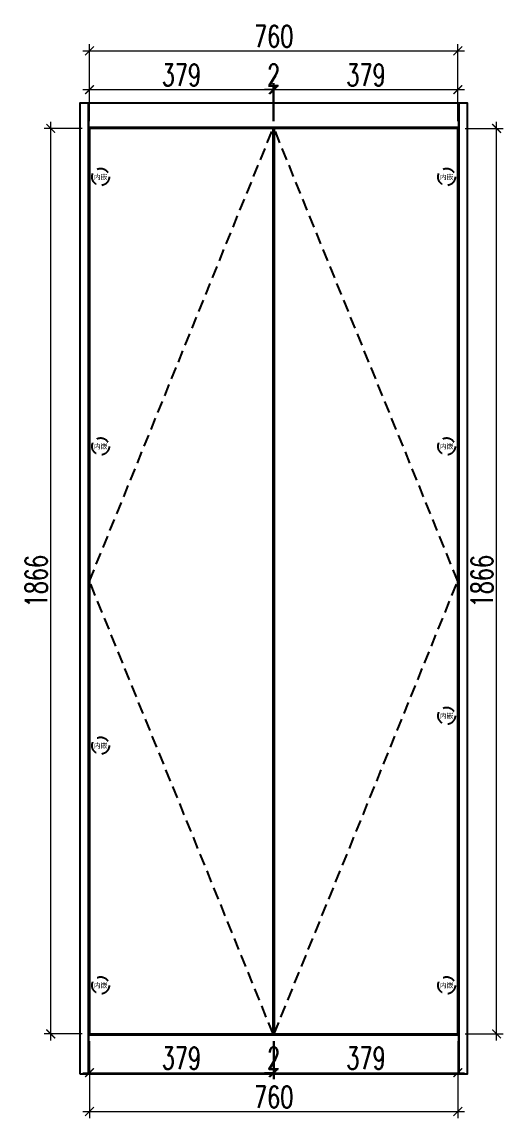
# Model space of a CAD drawing. Header units: inches. Extents: x 2559 to 5802, y -1051 to 2119.
# Drawn here: x 2559 to 3552, y -192 to 2067 of the extents above; entities that cross this region are included whole.
import ezdxf
from ezdxf.enums import TextEntityAlignment as Align

# ---------------------------------------------------------------- set-up
doc = ezdxf.new("R2010")
doc.units = ezdxf.units.IN
doc.header["$LTSCALE"] = 100
doc.linetypes.add('HIDDEN', pattern=[0.375, 0.25, -0.125])
for name, color, linetype in [('0-标注', 7, 'Continuous'), ('Layer_CabinetText', 3, 'Continuous'), ('柜体结构', 7, 'Continuous'), ('衣杆', 7, 'Continuous'), ('铰链', 8, 'HIDDEN'), ('门板图纸', 6, 'Continuous'), ('门板开启线', 8, 'HIDDEN'), ('门板遮罩', 7, 'Continuous')]:
    doc.layers.add(name, color=color, linetype=linetype)
doc.styles.add('DIMTEXT', font='simplex.shx', dxfattribs={"width": 0.7, "bigfont": 'gbcbig.shx'})
doc.styles.get("Standard").update_dxf_attribs({"font": 'arial.ttf'})
doc.dimstyles.new('雷神标注', dxfattribs={"dimscale": 15, "dimtxt": 3, "dimasz": 1.2, "dimexe": 0.9, "dimexo": 1, "dimgap": 0.5, "dimtad": 1, "dimdec": 0, "dimzin": 13, "dimdsep": 46, "dimtxsty": 'DIMTEXT', "dimblk1": 'ARCHTICK', "dimblk2": 'ARCHTICK', "dimsah": 1, "dimcen": 2, "dimdle": 0.9, "dimclrd": 1, "dimclre": 1, "dimclrt": 1, "dimadec": 1, "dimazin": 0, "dimtfac": 1, "dimtdec": 0, "dimtix": 1, "dimtmove": 1, "dimatfit": 3, "dimfxl": 5, "dimfxlon": 1, "dimtolj": 1, "dimtzin": 13, "dimlwd": 5, "dimlwe": 5, "dimarcsym": 0})

# ---------------------------------------------------------------- blocks, each defined once
blk = doc.blocks.new('*U4')
at = {"color": 2}
for points in [[(55, -2.8), (70, -2.8), (70, 92.2), (55, 92.2)], [(303, 92.2), (318, 92.2), (318, -2.8), (303, -2.8)], [(5, 44.3), (0, 44.3), (0, 0), (5, 0)], [(5, 42), (55, 42), (55, 2.2), (5, 2.2)], [(70, 42.2), (120, 42.2), (120, 2.2), (70, 2.2)], [(120, 42.2), (253, 42.2), (253, 2.2), (120, 2.2)], [(253, 42.2), (303, 42.2), (303, 2.2), (253, 2.2)], [(318, 42.2), (368, 42.2), (368, 2.2), (318, 2.2)], [(368, 0.2), (373, 0.2), (373, 44.8), (368, 44.8)]]:
    blk.add_lwpolyline(points, close=True, dxfattribs=at)
blk = doc.blocks.new('_ARCHTICK')
at = {"color": 0, "linetype": 'ByBlock', "const_width": 0.15}
blk.add_lwpolyline([(-0.5, -0.5), (0.5, 0.5)], dxfattribs=at)
blk = doc.blocks.new('*D52')
at = {"layer": '0-标注', "color": 1, "lineweight": 5, "transparency": 16777216}
for p, q in [((2698.4, -33.6), (2698.4, -112.1)), ((3077.4, -33.6), (3077.4, -112.1)), ((2684.9, -98.6), (3090.9, -98.6))]:
    blk.add_line(p, q, dxfattribs=at)
at = {"layer": 'Defpoints', "color": 0, "transparency": 16777216}
for p in [(2698.4, -18.6), (3077.4, -18.6), (3077.4, -98.6)]:
    blk.add_point(p, dxfattribs=at)
at = {"layer": '0-标注', "color": 1, "lineweight": 5, "transparency": 16777216, "xscale": 17.99999999999999, "yscale": 17.99999999999999, "zscale": 17.99999999999999, "rotation": 180}
blk.add_blockref('_ARCHTICK', (2698.4, -98.6), dxfattribs=at)
at = {"layer": '0-标注', "color": 1, "lineweight": 5, "transparency": 16777216, "xscale": 17.99999999999999, "yscale": 17.99999999999999, "zscale": 17.99999999999999}
blk.add_blockref('_ARCHTICK', (3077.4, -98.6), dxfattribs=at)
at = {"layer": '0-标注', "color": 1, "transparency": 16777216, "insert": (2887.9, -68.6), "char_height": 45, "attachment_point": 5, "style": 'DIMTEXT'}
blk.add_mtext('\\A1;379', dxfattribs=at)
blk = doc.blocks.new('*D53')
at = {"layer": '0-标注', "color": 1, "lineweight": 5, "transparency": 16777216}
for p, q in [((3077.4, -33.6), (3077.4, -112.1)), ((3079.4, -33.6), (3079.4, -112.1)), ((3077.4, -98.6), (3059.4, -98.6)), ((3077.4, -98.6), (3079.4, -98.6)), ((3079.4, -98.6), (3097.4, -98.6))]:
    blk.add_line(p, q, dxfattribs=at)
at = {"layer": 'Defpoints', "color": 0, "transparency": 16777216}
for p in [(3077.4, -18.6), (3079.4, -18.6), (3079.4, -98.6)]:
    blk.add_point(p, dxfattribs=at)
at = {"layer": '0-标注', "color": 1, "lineweight": 5, "transparency": 16777216, "xscale": 17.99999999999999, "yscale": 17.99999999999999, "zscale": 17.99999999999999}
blk.add_blockref('_ARCHTICK', (3077.4, -98.6), dxfattribs=at)
at = {"layer": '0-标注', "color": 1, "lineweight": 5, "transparency": 16777216, "xscale": 17.99999999999999, "yscale": 17.99999999999999, "zscale": 17.99999999999999, "rotation": 180}
blk.add_blockref('_ARCHTICK', (3079.4, -98.6), dxfattribs=at)
at = {"layer": '0-标注', "color": 1, "transparency": 16777216, "insert": (3078.4, -68.6), "char_height": 45, "attachment_point": 5, "style": 'DIMTEXT'}
blk.add_mtext('\\A1;2', dxfattribs=at)
blk = doc.blocks.new('*D54')
at = {"layer": '0-标注', "color": 1, "lineweight": 5, "transparency": 16777216}
for p, q in [((3079.4, -33.6), (3079.4, -112.1)), ((3458.4, -33.6), (3458.4, -112.1)), ((3065.9, -98.6), (3471.9, -98.6))]:
    blk.add_line(p, q, dxfattribs=at)
at = {"layer": 'Defpoints', "color": 0, "transparency": 16777216}
for p in [(3079.4, -18.6), (3458.4, -18.6), (3458.4, -98.6)]:
    blk.add_point(p, dxfattribs=at)
at = {"layer": '0-标注', "color": 1, "lineweight": 5, "transparency": 16777216, "xscale": 17.99999999999999, "yscale": 17.99999999999999, "zscale": 17.99999999999999, "rotation": 180}
blk.add_blockref('_ARCHTICK', (3079.4, -98.6), dxfattribs=at)
at = {"layer": '0-标注', "color": 1, "lineweight": 5, "transparency": 16777216, "xscale": 17.99999999999999, "yscale": 17.99999999999999, "zscale": 17.99999999999999}
blk.add_blockref('_ARCHTICK', (3458.4, -98.6), dxfattribs=at)
at = {"layer": '0-标注', "color": 1, "transparency": 16777216, "insert": (3268.9, -68.6), "char_height": 45, "attachment_point": 5, "style": 'DIMTEXT'}
blk.add_mtext('\\A1;379', dxfattribs=at)
blk = doc.blocks.new('*D55')
at = {"layer": '0-标注', "color": 1, "lineweight": 5, "transparency": 16777216}
for p, q in [((2698.4, -103.6), (2698.4, -192.1)), ((3458.4, -103.6), (3458.4, -192.1)), ((2684.9, -178.6), (3471.9, -178.6))]:
    blk.add_line(p, q, dxfattribs=at)
at = {"layer": 'Defpoints', "color": 0, "transparency": 16777216}
for p in [(2698.4, -18.6), (3458.4, -18.6), (3458.4, -178.6)]:
    blk.add_point(p, dxfattribs=at)
at = {"layer": '0-标注', "color": 1, "lineweight": 5, "transparency": 16777216, "xscale": 17.99999999999999, "yscale": 17.99999999999999, "zscale": 17.99999999999999, "rotation": 180}
blk.add_blockref('_ARCHTICK', (2698.4, -178.6), dxfattribs=at)
at = {"layer": '0-标注', "color": 1, "lineweight": 5, "transparency": 16777216, "xscale": 17.99999999999999, "yscale": 17.99999999999999, "zscale": 17.99999999999999}
blk.add_blockref('_ARCHTICK', (3458.4, -178.6), dxfattribs=at)
at = {"layer": '0-标注', "color": 1, "transparency": 16777216, "insert": (3078.4, -148.6), "char_height": 45, "attachment_point": 5, "style": 'DIMTEXT'}
blk.add_mtext('\\A1;760', dxfattribs=at)
blk = doc.blocks.new('*D56')
at = {"layer": '0-标注', "color": 1, "lineweight": 5, "transparency": 16777216}
for p, q in [((2618.4, -32.1), (2618.4, 1860.9)), ((2683.4, 1847.4), (2604.9, 1847.4)), ((2683.4, -18.6), (2604.9, -18.6))]:
    blk.add_line(p, q, dxfattribs=at)
at = {"layer": 'Defpoints', "color": 0, "transparency": 16777216}
for p in [(2618.4, 1847.4), (2698.4, 1847.4), (2698.4, -18.6)]:
    blk.add_point(p, dxfattribs=at)
at = {"layer": '0-标注', "color": 1, "lineweight": 5, "transparency": 16777216, "xscale": 17.99999999999999, "yscale": 17.99999999999999, "zscale": 17.99999999999999}
for p, rotation in [((2618.4, 1847.4), 90), ((2618.4, -18.6), 270)]:
    blk.add_blockref('_ARCHTICK', p, dxfattribs=dict(at, rotation=rotation))
at = {"layer": '0-标注', "color": 1, "transparency": 16777216, "insert": (2588.4, 914.4), "char_height": 45, "attachment_point": 5, "rotation": 90, "style": 'DIMTEXT'}
blk.add_mtext('\\A1;1866', dxfattribs=at)
blk = doc.blocks.new('*D57')
at = {"layer": '0-标注', "color": 1, "lineweight": 5, "transparency": 16777216}
for p, q in [((2684.9, 1927.4), (3090.9, 1927.4)), ((2698.4, 1862.4), (2698.4, 1940.9)), ((3077.4, 1862.4), (3077.4, 1940.9))]:
    blk.add_line(p, q, dxfattribs=at)
at = {"layer": 'Defpoints', "color": 0, "transparency": 16777216}
for p in [(3077.4, 1927.4), (2698.4, 1847.4), (3077.4, 1847.4)]:
    blk.add_point(p, dxfattribs=at)
at = {"layer": '0-标注', "color": 1, "lineweight": 5, "transparency": 16777216, "xscale": 17.99999999999999, "yscale": 17.99999999999999, "zscale": 17.99999999999999, "rotation": 180}
blk.add_blockref('_ARCHTICK', (2698.4, 1927.4), dxfattribs=at)
at = {"layer": '0-标注', "color": 1, "lineweight": 5, "transparency": 16777216, "xscale": 17.99999999999999, "yscale": 17.99999999999999, "zscale": 17.99999999999999}
blk.add_blockref('_ARCHTICK', (3077.4, 1927.4), dxfattribs=at)
at = {"layer": '0-标注', "color": 1, "transparency": 16777216, "insert": (2887.9, 1957.4), "char_height": 45, "attachment_point": 5, "style": 'DIMTEXT'}
blk.add_mtext('\\A1;379', dxfattribs=at)
blk = doc.blocks.new('*D58')
at = {"layer": '0-标注', "color": 1, "lineweight": 5, "transparency": 16777216}
for p, q in [((3077.4, 1927.4), (3059.4, 1927.4)), ((3077.4, 1862.4), (3077.4, 1940.9)), ((3077.4, 1927.4), (3079.4, 1927.4)), ((3079.4, 1862.4), (3079.4, 1940.9)), ((3079.4, 1927.4), (3097.4, 1927.4))]:
    blk.add_line(p, q, dxfattribs=at)
at = {"layer": 'Defpoints', "color": 0, "transparency": 16777216}
for p in [(3079.4, 1927.4), (3077.4, 1847.4), (3079.4, 1847.4)]:
    blk.add_point(p, dxfattribs=at)
at = {"layer": '0-标注', "color": 1, "lineweight": 5, "transparency": 16777216, "xscale": 17.99999999999999, "yscale": 17.99999999999999, "zscale": 17.99999999999999}
blk.add_blockref('_ARCHTICK', (3077.4, 1927.4), dxfattribs=at)
at = {"layer": '0-标注', "color": 1, "lineweight": 5, "transparency": 16777216, "xscale": 17.99999999999999, "yscale": 17.99999999999999, "zscale": 17.99999999999999, "rotation": 180}
blk.add_blockref('_ARCHTICK', (3079.4, 1927.4), dxfattribs=at)
at = {"layer": '0-标注', "color": 1, "transparency": 16777216, "insert": (3078.4, 1957.4), "char_height": 45, "attachment_point": 5, "style": 'DIMTEXT'}
blk.add_mtext('\\A1;2', dxfattribs=at)
blk = doc.blocks.new('*D59')
at = {"layer": '0-标注', "color": 1, "lineweight": 5, "transparency": 16777216}
for p, q in [((3065.9, 1927.4), (3471.9, 1927.4)), ((3079.4, 1862.4), (3079.4, 1940.9)), ((3458.4, 1862.4), (3458.4, 1940.9))]:
    blk.add_line(p, q, dxfattribs=at)
at = {"layer": 'Defpoints', "color": 0, "transparency": 16777216}
for p in [(3458.4, 1927.4), (3079.4, 1847.4), (3458.4, 1847.4)]:
    blk.add_point(p, dxfattribs=at)
at = {"layer": '0-标注', "color": 1, "lineweight": 5, "transparency": 16777216, "xscale": 17.99999999999999, "yscale": 17.99999999999999, "zscale": 17.99999999999999, "rotation": 180}
blk.add_blockref('_ARCHTICK', (3079.4, 1927.4), dxfattribs=at)
at = {"layer": '0-标注', "color": 1, "lineweight": 5, "transparency": 16777216, "xscale": 17.99999999999999, "yscale": 17.99999999999999, "zscale": 17.99999999999999}
blk.add_blockref('_ARCHTICK', (3458.4, 1927.4), dxfattribs=at)
at = {"layer": '0-标注', "color": 1, "transparency": 16777216, "insert": (3268.9, 1957.4), "char_height": 45, "attachment_point": 5, "style": 'DIMTEXT'}
blk.add_mtext('\\A1;379', dxfattribs=at)
blk = doc.blocks.new('*D60')
at = {"layer": '0-标注', "color": 1, "lineweight": 5, "transparency": 16777216}
for p, q in [((2698.4, 1932.4), (2698.4, 2020.9)), ((3458.4, 1932.4), (3458.4, 2020.9)), ((2684.9, 2007.4), (3471.9, 2007.4))]:
    blk.add_line(p, q, dxfattribs=at)
at = {"layer": 'Defpoints', "color": 0, "transparency": 16777216}
for p in [(3458.4, 2007.4), (2698.4, 1847.4), (3458.4, 1847.4)]:
    blk.add_point(p, dxfattribs=at)
at = {"layer": '0-标注', "color": 1, "lineweight": 5, "transparency": 16777216, "xscale": 17.99999999999999, "yscale": 17.99999999999999, "zscale": 17.99999999999999, "rotation": 180}
blk.add_blockref('_ARCHTICK', (2698.4, 2007.4), dxfattribs=at)
at = {"layer": '0-标注', "color": 1, "lineweight": 5, "transparency": 16777216, "xscale": 17.99999999999999, "yscale": 17.99999999999999, "zscale": 17.99999999999999}
blk.add_blockref('_ARCHTICK', (3458.4, 2007.4), dxfattribs=at)
at = {"layer": '0-标注', "color": 1, "transparency": 16777216, "insert": (3078.4, 2037.4), "char_height": 45, "attachment_point": 5, "style": 'DIMTEXT'}
blk.add_mtext('\\A1;760', dxfattribs=at)
blk = doc.blocks.new('*D61')
at = {"layer": '0-标注', "color": 1, "lineweight": 5, "transparency": 16777216}
for p, q in [((3538.4, -32.1), (3538.4, 1860.9)), ((3473.4, 1847.4), (3551.9, 1847.4)), ((3473.4, -18.6), (3551.9, -18.6))]:
    blk.add_line(p, q, dxfattribs=at)
at = {"layer": 'Defpoints', "color": 0, "transparency": 16777216}
for p in [(3458.4, 1847.4), (3538.4, 1847.4), (3458.4, -18.6)]:
    blk.add_point(p, dxfattribs=at)
at = {"layer": '0-标注', "color": 1, "lineweight": 5, "transparency": 16777216, "xscale": 17.99999999999999, "yscale": 17.99999999999999, "zscale": 17.99999999999999}
for p, rotation in [((3538.4, 1847.4), 90), ((3538.4, -18.6), 270)]:
    blk.add_blockref('_ARCHTICK', p, dxfattribs=dict(at, rotation=rotation))
at = {"layer": '0-标注', "color": 1, "transparency": 16777216, "insert": (3508.4, 914.4), "char_height": 45, "attachment_point": 5, "rotation": 90, "style": 'DIMTEXT'}
blk.add_mtext('\\A1;1866', dxfattribs=at)

msp = doc.modelspace()

# ---------------------------------------------------------------- linework, layer by layer
at = {"layer": '柜体结构'}
for points in [[(2678.3, -100.6), (2696.3, -100.6), (2696.3, 1899.4), (2678.3, 1899.4)], [(2696.3, 1849.4), (3460.3, 1849.4), (3460.3, 1899.4), (2696.3, 1899.4)], [(3460.3, -100.6), (3478.3, -100.6), (3478.3, 1899.4), (3460.3, 1899.4)], [(2696.3, 1831.4), (3460.3, 1831.4), (3460.3, 1849.4), (2696.3, 1849.4)], [(2696.3, 1313.4), (3460.3, 1313.4), (3460.3, 1331.4), (2696.3, 1331.4)], [(3069.3, -2.6), (3087.3, -2.6), (3087.3, 1313.4), (3069.3, 1313.4)], [(2696.3, 646.4), (3069.3, 646.4), (3069.3, 664.4), (2696.3, 664.4)], [(3087.3, 397.4), (3460.3, 397.4), (3460.3, 415.4), (3087.3, 415.4)], [(3410.3, -2.6), (3460.3, -2.6), (3460.3, 397.4), (3410.3, 397.4)], [(2696.3, -20.6), (3460.3, -20.6), (3460.3, -2.6), (2696.3, -2.6)], [(2696.3, -100.6), (3460.3, -100.6), (3460.3, -20.6), (2696.3, -20.6)]]:
    msp.add_lwpolyline(points, close=True, dxfattribs=at)

# ---------------------------------------------------------------- block references
at = {"layer": '衣杆'}
for p in [(2696.3, 1213.4), (3087.3, 1213.4), (2696.3, 546.4)]:
    msp.add_blockref('*U4', p, dxfattribs=at)

# ---------------------------------------------------------------- texts
at = {"layer": 'Layer_CabinetText'}
msp.add_text('宽800高2000深550板厚18', height=25, dxfattribs=at).set_placement((3078.3, 899.4), align=Align.MIDDLE_CENTER)

# ---------------------------------------------------------------- next in the draw order: wipeouts: each hides what was drawn before it
for points in [[(2698.3, -18.6), (3077.3, -18.6), (3077.3, 1847.4), (2698.3, 1847.4)], [(3089.3, -0.6), (3408.3, -0.6), (3408.3, 196.4), (3089.3, 196.4)]]:
    msp.add_wipeout(points).dxf.layer = '门板遮罩'

# ---------------------------------------------------------------- next in the draw order: linework, layer by layer
at = {"layer": '铰链'}
for centre in [(2721.3, 1747.4), (2721.3, 1192.1), (2721.3, 575.4), (2721.3, 81.4)]:
    msp.add_circle(centre, 17.5, dxfattribs=at)
at = {"layer": '门板图纸'}
for points in [[(2698.3, -18.6), (3077.3, -18.6), (3077.3, 1847.4), (2698.3, 1847.4)], [(3089.3, -0.6), (3408.3, -0.6), (3408.3, 196.4), (3089.3, 196.4)]]:
    msp.add_lwpolyline(points, close=True, dxfattribs=at)
at = {"layer": '门板开启线'}
for points in [[(3077.3, -18.6), (2698.3, 914.4), (3077.3, 1847.4)], [(3089.3, 196.4), (3248.8, -0.6), (3408.3, 196.4)]]:
    msp.add_lwpolyline(points, dxfattribs=at)

# ---------------------------------------------------------------- next in the draw order: texts
at = {"layer": '铰链'}
for p in [(2721.3, 1747.4), (2721.3, 1192.1), (2721.3, 575.4), (2721.3, 81.4)]:
    msp.add_text('内嵌', height=10, dxfattribs=at).set_placement(p, align=Align.MIDDLE_CENTER)

# ---------------------------------------------------------------- next in the draw order: dimensions: what is measured, and where the dimension line sits
at = {"layer": '0-标注'}
dim = msp.add_aligned_dim(p1=(2698.4, -18.6), p2=(2698.4, 1847.4), distance=80, dimstyle='雷神标注', dxfattribs=at)
dim.commit()
dim.dimension.update_dxf_attribs({"geometry": '*D56', "text_midpoint": (2588.4, 914.4)})

# ---------------------------------------------------------------- next in the draw order: wipeouts: each hides what was drawn before it
msp.add_wipeout([(3089.3, 198.4), (3408.3, 198.4), (3408.3, 395.4), (3089.3, 395.4)]).dxf.layer = '门板遮罩'

# ---------------------------------------------------------------- next in the draw order: linework, layer by layer
at = {"layer": '门板图纸'}
msp.add_lwpolyline([(3089.3, 198.4), (3408.3, 198.4), (3408.3, 395.4), (3089.3, 395.4)], close=True, dxfattribs=at)
at = {"layer": '门板开启线'}
msp.add_lwpolyline([(3089.3, 395.4), (3248.8, 198.4), (3408.3, 395.4)], dxfattribs=at)

# ---------------------------------------------------------------- next in the draw order: wipeouts: each hides what was drawn before it
msp.add_wipeout([(3079.3, -18.6), (3458.3, -18.6), (3458.3, 1847.4), (3079.3, 1847.4)]).dxf.layer = '门板遮罩'

# ---------------------------------------------------------------- next in the draw order: linework, layer by layer
at = {"layer": '铰链'}
for centre in [(3435.3, 1747.4), (3435.3, 1192.1), (3435.3, 636.8), (3435.3, 81.4)]:
    msp.add_circle(centre, 17.5, dxfattribs=at)
at = {"layer": '门板图纸'}
msp.add_lwpolyline([(3079.3, -18.6), (3458.3, -18.6), (3458.3, 1847.4), (3079.3, 1847.4)], close=True, dxfattribs=at)
at = {"layer": '门板开启线'}
msp.add_lwpolyline([(3079.3, -18.6), (3458.3, 914.4), (3079.3, 1847.4)], dxfattribs=at)

# ---------------------------------------------------------------- next in the draw order: texts
at = {"layer": '铰链'}
for p in [(3435.3, 1747.4), (3435.3, 1192.1), (3435.3, 636.8), (3435.3, 81.4)]:
    msp.add_text('内嵌', height=10, dxfattribs=at).set_placement(p, align=Align.MIDDLE_CENTER)

# ---------------------------------------------------------------- next in the draw order: dimensions: what is measured, and where the dimension line sits
at = {"layer": '0-标注'}
for p1, p2, distance, picture, middle in [((2698.4, 1847.4), (3458.4, 1847.4), 160, '*D60', (3078.4, 2037.4)), ((2698.4, 1847.4), (3077.4, 1847.4), 80, '*D57', (2887.9, 1957.4)), ((3077.4, 1847.4), (3079.4, 1847.4), 80, '*D58', (3078.4, 1957.4)), ((3079.4, 1847.4), (3458.4, 1847.4), 80, '*D59', (3268.9, 1957.4)), ((3458.4, -18.6), (3458.4, 1847.4), -80, '*D61', (3508.4, 914.4)), ((2698.4, -18.6), (3077.4, -18.6), -80, '*D52', (2887.9, -68.6)), ((2698.4, -18.6), (3458.4, -18.6), -160, '*D55', (3078.4, -148.6)), ((3077.4, -18.6), (3079.4, -18.6), -80, '*D53', (3078.4, -68.6)), ((3079.4, -18.6), (3458.4, -18.6), -80, '*D54', (3268.9, -68.6))]:
    dim = msp.add_aligned_dim(p1=p1, p2=p2, distance=distance, dimstyle='雷神标注', dxfattribs=at)
    dim.commit()
    dim.dimension.update_dxf_attribs({"geometry": picture, "text_midpoint": middle})

doc.saveas('drawing.dxf')
